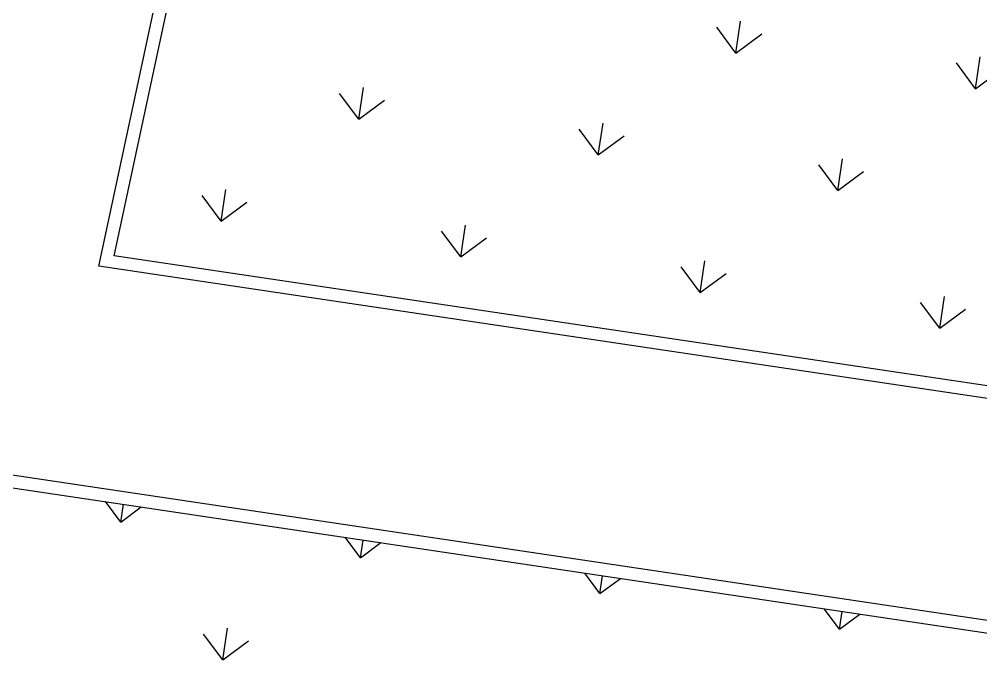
# Model space of a CAD drawing. Header units: millimetres. Extents: x 338 to 506, y 179 to 335.
# Drawn here: x 352.81 to 364.22, y 218.9 to 226.52 of the extents above; entities that cross this region are included whole.
import ezdxf

# ---------------------------------------------------------------- set-up
doc = ezdxf.new("R2010")
doc.units = ezdxf.units.MM
doc.layers.add('ANDEN', color=251, linetype='Continuous')
doc.layers.add('MUROS', color=32, linetype='Continuous')

# ---------------------------------------------------------------- blocks, each defined once
blk = doc.blocks.new('*X894')
at = {"color": 0}
for p, q in [((32.642, 137.037), (32.857, 137.251)), ((32.642, 137.037), (32.857, 136.823)), ((32.642, 137.037), (32.857, 137.037)), ((31.205, 135.6), (31.475, 135.87)), ((31.205, 135.6), (31.475, 135.331)), ((31.205, 135.6), (31.586, 135.6)), ((32.642, 134.163), (32.857, 134.378)), ((32.642, 134.163), (32.857, 133.949)), ((32.642, 134.163), (32.857, 134.163)), ((32.642, 131.29), (32.857, 131.504)), ((32.642, 131.29), (32.857, 131.075)), ((32.642, 131.29), (32.857, 131.29)), ((32.642, 128.416), (32.857, 128.63)), ((32.642, 128.416), (32.857, 128.202)), ((32.642, 128.416), (32.857, 128.416))]:
    blk.add_line(p, q, dxfattribs=at)
blk = doc.blocks.new('*X961')
at = {"color": 0}
for p, q in [((36.35, 136.386), (36.619, 136.655)), ((36.35, 136.386), (36.619, 136.116)), ((36.35, 136.386), (36.731, 136.386)), ((37.787, 134.949), (38.056, 135.218)), ((37.787, 134.949), (38.056, 134.679)), ((37.787, 134.949), (38.168, 134.949)), ((36.35, 133.512), (36.619, 133.781)), ((36.35, 133.512), (36.619, 133.243)), ((36.35, 133.512), (36.731, 133.512)), ((37.787, 132.075), (38.056, 132.345)), ((37.787, 132.075), (38.056, 131.806)), ((37.787, 132.075), (38.168, 132.075)), ((36.35, 130.638), (36.619, 130.908)), ((39.223, 130.638), (39.493, 130.908)), ((36.35, 130.638), (36.619, 130.369)), ((36.35, 130.638), (36.731, 130.638)), ((39.223, 130.638), (39.493, 130.369)), ((39.223, 130.638), (39.604, 130.638)), ((37.787, 129.201), (38.056, 129.471)), ((37.787, 129.201), (38.056, 128.932)), ((37.787, 129.201), (38.168, 129.201)), ((36.35, 127.765), (36.619, 128.034)), ((39.223, 127.765), (39.493, 128.034)), ((36.35, 127.765), (36.619, 127.495)), ((36.35, 127.765), (36.731, 127.765)), ((39.223, 127.765), (39.493, 127.495)), ((39.223, 127.765), (39.604, 127.765))]:
    blk.add_line(p, q, dxfattribs=at)
blk = doc.blocks.new('A$C7152A42C')
at = {"layer": 'ANDEN'}
for points in [[(54.93114, 140.52352), (33.00663, 141.9156), (33.00663, 108.85105), (27.5977, 108.85105), (27.5977, 104.3339), (27.5977, 104.2339), (27.5977, 104.2839), (27.5977, 104.2839), (27.5977, 103.76938), (27.5977, 103.76938), (27.5977, 103.71938), (27.5977, 97.50321), (27.5977, 97.40321), (28.41845, 97.40321), (28.41845, 84.11147)], [(54.78114, 140.68335), (32.85663, 142.07542), (32.85663, 109.00105), (27.4477, 109.00105), (27.4477, 104.3339), (27.4477, 104.0839), (27.4477, 104.1339), (27.4477, 103.91938), (27.4477, 103.86938), (27.4477, 97.50321), (27.4477, 97.25321), (28.26845, 97.25321), (28.26845, 84.26147)]]:
    blk.add_lwpolyline(points, dxfattribs=at)
for points in [[(35.6068, 108.85105), (35.6068, 137.74245), (46.1704, 137.07172), (46.1704, 123.85105), (47.1704, 123.85105), (47.1704, 118.85105), (46.1704, 118.85105), (46.1704, 113.85105), (47.1704, 113.85105), (47.1704, 108.85105)], [(35.7568, 109.00105), (35.7568, 137.58262), (46.0204, 136.93094), (46.0204, 123.70105), (47.0204, 123.70105), (47.0204, 119.00105), (46.0204, 119.00105), (46.0204, 113.70105), (47.0204, 113.70105), (47.0204, 109.00105)]]:
    blk.add_lwpolyline(points, close=True, dxfattribs=at)
at = {"layer": 'ANDEN', "color": 251, "linetype": 'Continuous'}
for name in ['*X894', '*X961']:
    blk.add_blockref(name, (0, 0), dxfattribs=at)

msp = doc.modelspace()

# ---------------------------------------------------------------- block references
at = {"layer": 'MUROS', "color": 32, "rotation": 81.53046525965426}
msp.add_blockref('A$C7152A42C', (484.748, 168.084), dxfattribs=at)

doc.saveas('drawing.dxf')
